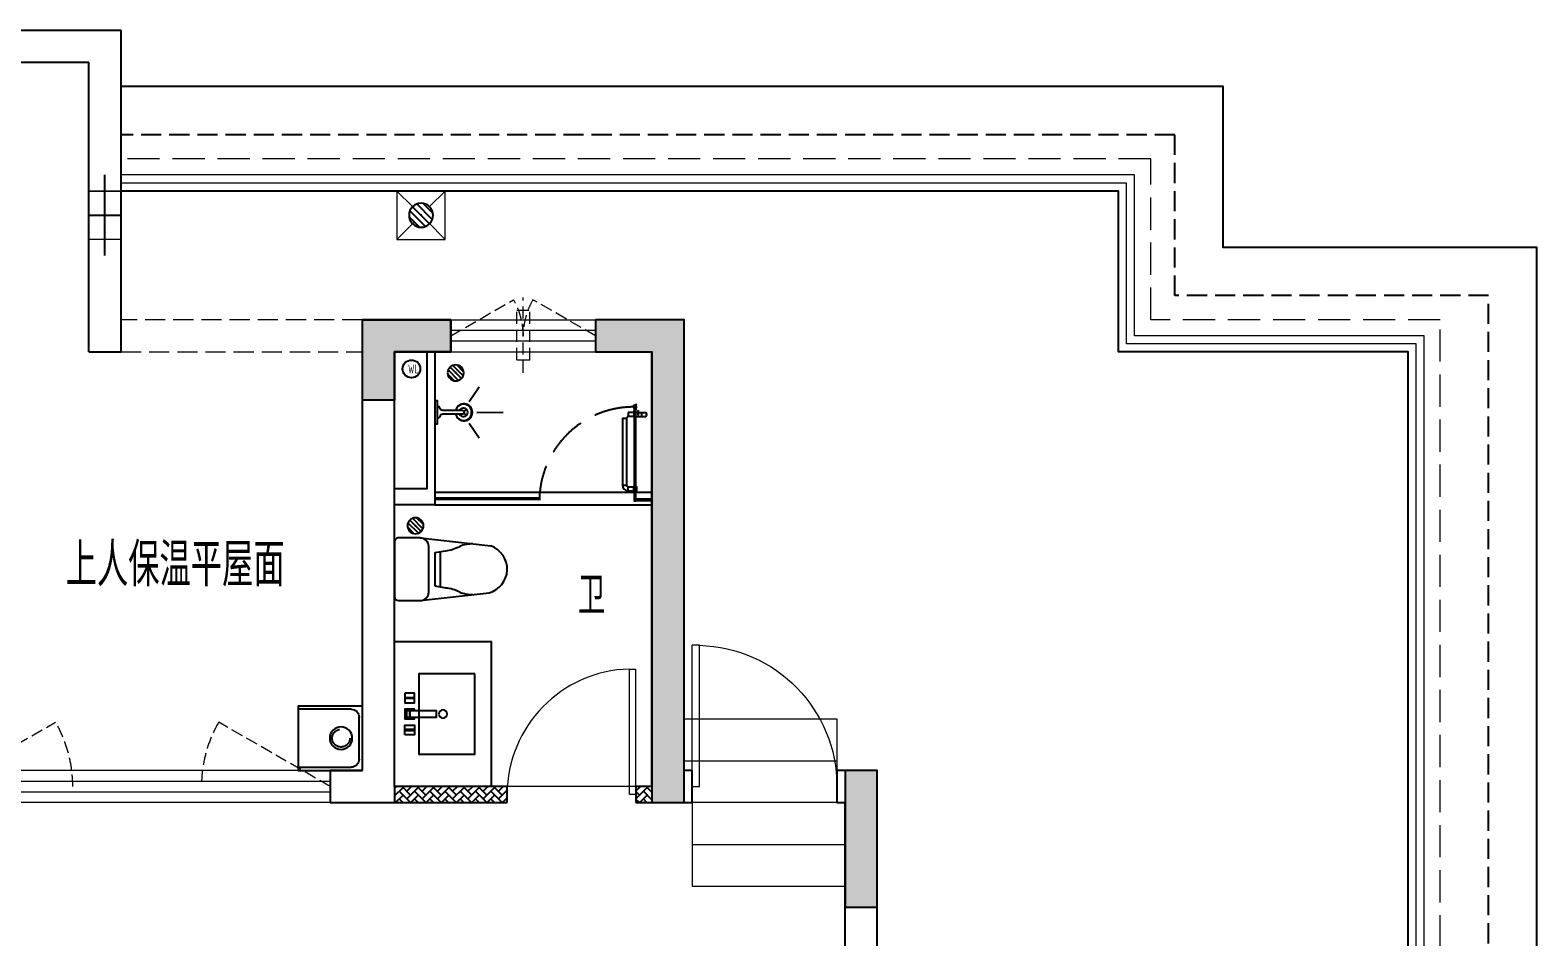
# Model space of a CAD drawing. Extents: x 3753737 to 4713801, y -857380 to 24339.
# Drawn here: x 4250448 to 4259813, y -791870 to -786236 of the extents above; entities that cross this region are included whole.
import ezdxf

# ---------------------------------------------------------------- set-up
doc = ezdxf.new("R2010")
doc.units = 0
doc.header["$LTSCALE"] = 1000
doc.header["$MEASUREMENT"] = 0
for name, pattern in [('#P_--_20B1_001_t3$0$DASH', [0.35, 0.25, -0.1]), ('__DASH', [0.35, 0.25, -0.1]), ('DASH', [0.35, 0.25, -0.1]), ('HIDDEN', [0.375, 0.25, -0.125])]:
    doc.linetypes.add(name, pattern=pattern)
doc.layers.get('0').update_dxf_attribs({"linetype": 'CONTINUOUS'})
for name, color, linetype in [('!!电气', 1, 'CONTINUOUS'), ('COLU', 7, 'CONTINUOUS'), ('IP-bath&kitchen-JOHNSON', 4, 'CONTINUOUS'), ('LVTRY', 252, 'CONTINUOUS'), ('P-bath&kitchen-JOHNSON', 4, 'CONTINUOUS'), ('ROOF', 183, 'CONTINUOUS'), ('S-砼墙填充', 251, 'CONTINUOUS'), ('VPIPE-中水', 122, 'CONTINUOUS'), ('VPIPE-雨水', 4, 'DASH'), ('WALL', 252, 'CONTINUOUS'), ('保温', 6, 'CONTINUOUS'), ('机电标识类', 1, 'CONTINUOUS'), ('污水', 3, 'CONTINUOUS'), ('看线', 185, 'CONTINUOUS'), ('管', 193, 'CONTINUOUS')]:
    doc.layers.add(name, color=color, linetype=linetype)
for name, color, linetype, lineweight in [('PUB_TEXT', 7, 'CONTINUOUS', 20), ('STAIR', 252, 'CONTINUOUS', 20), ('WINDOW', 146, 'CONTINUOUS', 20), ('平面-分水线', 189, 'CONTINUOUS', 15), ('平面-栏杆', 56, 'CONTINUOUS', 15), ('平面-看线', 252, 'CONTINUOUS', 15), ('平面-空调室内机', 176, 'CONTINUOUS', 9), ('平面-空调预留孔', 252, 'CONTINUOUS', 15)]:
    doc.layers.add(name, color=color, linetype=linetype, lineweight=lineweight)
doc.styles.get("Standard").update_dxf_attribs({"font": 'gbenor.shx', "bigfont": 'gbcbig.shx'})
pattern_1 = [(45, (0, 0), (0, 47.41575231924514), [100.584, -33.528]), (135, (23.70786, 23.70786), (3.05311331771918e-15, 47.41575231924513), [100.584, -33.528])]

# ---------------------------------------------------------------- blocks, each defined once
blk = doc.blocks.new('dongkong')
at = {"layer": '平面-空调预留孔', "color": 8, "linetype": 'HIDDEN', "ltscale": 0.3}
for p, q in [((-603796.0415180789, 210899.900060961), (-603796.0415180789, 210431.4859232727)), ((-603836.0415180789, 210820.9630630909), (-603836.0415180789, 210510.8096162414)), ((-603836.0415180789, 210820.9630630909), (-603756.0415180789, 210820.9630630909)), ((-603756.0415180789, 210820.9630630909), (-603756.0415180789, 210510.8096162414))]:
    blk.add_line(p, q, dxfattribs=at)
blk.add_lwpolyline([(-603756.0415180789, 210510.8096162414), (-603836.0415180789, 210510.8096162414)], dxfattribs=at)
blk = doc.blocks.new('$lvtry$00000171')
for p, q in [((-74.24621202462731, 10.60660171788186), (-10.60660171788186, 74.24621202462731)), ((-69.81875867368217, -27.39235180270043), (27.39235180242758, 69.81875867368217)), ((-53.03300858900184, -53.03300858886359), (53.03300858900184, 53.03300858886359)), ((-27.39235180242758, -69.81875867368217), (69.81875867368217, 27.39235180270043)), ((10.60660171788186, -74.24621202462731), (74.24621202462731, -10.60660171788186))]:
    blk.add_line(p, q)
blk.add_circle((0, 0), 75)
blk.add_point((0, 0))
blk = doc.blocks.new('R5T6Y7TRF')
at = {"layer": '平面-分水线', "color": 252, "elevation": -134.4000000000001}
blk.add_lwpolyline([(392484.8541893135, -26437.61814984633), (392784.8541893135, -26437.61814984633), (392784.8541893135, -26737.61814984633), (392484.8541893135, -26737.61814984633)], close=True, dxfattribs=at)
for points in [[(392484.8541893137, -26437.61814984609), (392581.6677419271, -26534.43170245946)], [(392688.0406367002, -26534.43170245946), (392784.8541893137, -26437.61814984609)], [(392484.8541893137, -26737.61814984609), (392593.291564103, -26629.18077505683)], [(392676.4168145243, -26629.18077505683), (392784.8541893137, -26737.61814984609)]]:
    blk.add_lwpolyline(points, dxfattribs=at)
at = {"layer": 'LVTRY', "color": 252}
blk.add_blockref('$lvtry$00000171', (392634.8541893135, -26587.61814984633, -134.4000000000001), dxfattribs=at)
blk = doc.blocks.new('GDGDGDGRGD')
at = {"color": 252, "linetype": '__DASH', "ltscale": 0.1}
blk.add_wipeout([(428916.84760748764, 296115.3631000773), (428716.694160324, 296115.3630999893), (428716.6941600065, 295815.3630998155), (428916.8476071452, 295815.3630997849)], dxfattribs=at).dxf.layer = '污水'
at = {"layer": '机电标识类', "color": 252, "linetype": 'DASH', "ltscale": 400}
for p, q in [((428816.7708839058, 295715.3630940171), (428816.7708839058, 296215.3631000333)), ((428916.8476071691, 295965.3613519751), (428716.6941603196, 295965.3613519752))]:
    blk.add_line(p, q, dxfattribs=at)
at = {"layer": '污水', "color": 252, "linetype": '__DASH', "ltscale": 0.1, "const_width": 10}
blk.add_lwpolyline([(428916.8476071724, 296115.3630999706), (428716.6941603228, 296115.3630999707), (428716.6941603125, 295815.363099858), (428916.847607162, 295815.3630998579)], close=True, dxfattribs=at)
blk = doc.blocks.new('GDGDGRD')
at = {"layer": 'S-砼墙填充'}
h = blk.add_hatch(color=252, dxfattribs=at)
h.dxf.hatch_style = 1
h.paths.add_polyline_path([(425766.5794054426, 295815.3630852421), (425766.5794054426, 295615.3630852421), (425416.5787021094, 295615.3630854151), (425416.5787033085, 292815.3630859881), (425216.5787033085, 292815.3630859881), (425216.5787021094, 295815.3630854151)])
h = blk.add_hatch(color=252, dxfattribs=at)
h.dxf.hatch_style = 1
h.paths.add_polyline_path([(426666.6709222656, 295815.3630856257), (426666.6709222656, 295615.3630856257), (427016.5444422306, 295615.3630999586), (427016.5444410441, 295315.3631574876), (427216.5444410441, 295315.3631574876), (427216.5444422306, 295815.3630999586)])
h = blk.add_hatch(color=252, dxfattribs=at)
h.dxf.hatch_style = 1
h.paths.add_polyline_path([(424216.556240608, 293015.3630997556), (424216.556240608, 292815.3630997556), (424216.5562417945, 292165.3631572846), (424016.5562417945, 292165.3631572846), (424016.556240608, 293015.3630997556)])
at = {"layer": 'COLU', "color": 252}
for points in [[(425766.5794054426, 295815.3630852421), (425766.5794054426, 295615.3630852421), (425416.5787021094, 295615.3630854151), (425416.5787033085, 292815.3630859881), (425216.5787033085, 292815.3630859881), (425216.5787021094, 295815.3630854151)], [(426666.6709222656, 295815.3630856257), (426666.6709222656, 295615.3630856257), (427016.5444422306, 295615.3630999586), (427016.5444410441, 295315.3631574876), (427216.5444410441, 295315.3631574876), (427216.5444422306, 295815.3630999586)], [(424216.556240608, 293015.3630997556), (424216.556240608, 292815.3630997556), (424216.556240608, 292815.3630997556), (424216.5562417945, 292165.3631572846), (424016.5562417945, 292165.3631572846), (424016.556240608, 293015.3630997556)]]:
    blk.add_lwpolyline(points, close=True, dxfattribs=at)
blk = doc.blocks.new('VXVXVXDVXDVXVDX')
at = {"layer": '保温', "linetype": 'ByBlock', "ltscale": 10}
h = blk.add_hatch(dxfattribs=at)
h.set_pattern_fill('AR-HBONE', color=251, scale=55)
h.set_pattern_definition(pattern_1)
h.paths.add_polyline_path([(425516.5787158769, 292815.3630860538), (425516.5786749359, 292915.3630860629), (425416.5786828165, 292915.3663592454), (425416.5787237576, 292815.3663592363)])
h = blk.add_hatch(dxfattribs=at)
h.set_pattern_fill('AR-HBONE', color=251, scale=55)
h.set_pattern_definition(pattern_1)
h.paths.add_polyline_path([(427016.5787225708, 292815.3630863895), (427016.5786816297, 292915.3630863986), (426316.5786749361, 292915.3663593241), (426316.5787158771, 292815.3663593151)])
at = {"layer": '保温', "color": 251, "linetype": 'ByBlock', "ltscale": 10}
blk.add_line((427016.5787020889, 292915.3630863958), (427016.5787021116, 292815.3630863922), dxfattribs=at)
blk = doc.blocks.new('A$C3EB2330C')
at = {"layer": '管', "color": 252}
for p, q in [((-0.0007213222561404109, 379.9995217677206), (329.9992786777439, 379.9995217677206)), ((379.9992786777439, 329.9995217677206), (379.9992786777439, 69.99952176772058)), ((329.9992786777439, 19.99952176772058), (-0.0007213222561404109, 19.99952176772058))]:
    blk.add_line(p, q, dxfattribs=at)
blk.add_lwpolyline([(399.9992786777439, 399.9995217677206), (399.9992786777439, -0.000478232279419899), (-0.0007213222561404109, -0.000478232279419899), (-0.0007213222561404109, 399.9995217677206)], close=True, dxfattribs=at)
for centre, start, end in [((329.9992786777439, 329.9995217677206), 0, 90), ((329.9992786777439, 69.99952176772058), 270, 360)]:
    blk.add_arc(centre, 50, start, end, dxfattribs=at)
blk.add_ellipse((267.4755955390865, 199.9995217677206), major_axis=(-49.49747468307308, -49.49747468307304), ratio=0.9999999999994058, start_param=-0.7853981633977454, end_param=5.49778714378184, dxfattribs=at)
blk = doc.blocks.new('rrrrrrrrrrrra')
at = {"color": 8}
for p, q in [((252.6024353011744, 483.7312025176361), (-87.39756469882559, 483.7312025176361)), ((-112.3975646988256, 458.7312025176361), (-112.3975646988256, 324.3323662159964)), ((277.6024353011744, 324.3323662159964), (277.6024353011744, 458.7312025176361)), ((-112.3975646988256, 324.3323662159964), (-63.69972878636327, -103.3637925456278)), ((277.6024353011744, 324.3323662159964), (227.5135563242948, -115.5808400628157)), ((-59.12511469877791, 271.0599162159488), (224.3299853011267, 271.0599162159488)), ((-20.6103619200876, 232.4137265472673), (-34.18044077546801, 153.6153487120755)), ((191.3197469591396, 200.4502565474249), (-26.11487635679077, 200.4502565474249)), ((185.8152325224364, 232.4137265477329), (-20.6103619200876, 232.4137265472673)), ((185.8152325224364, 232.4137265477329), (199.3853113778168, 153.6153487125412))]:
    blk.add_line(p, q, dxfattribs=at)
for centre, radius, start, end in [((-87.39756469882559, 458.7312025176361), 25, 90, 180), ((252.6024353011744, 458.7312025176361), 25, 0, 90), ((-59.12511469877791, 324.3323662164621), 53.27245000000602, 180, 270), ((224.3299853008939, 324.3323662164621), 53.27245000000253, 270, 0), ((-322.583031725022, 209.8070477982983), 293.8257332377133, 333.5368539848596, 351.4828191908725), ((487.787902327138, 209.8070477982983), 293.8257332377133, 188.5171808091275, 206.4631460151405), ((148.969911527005, -3.179016253445297), 224.0767612256445, 158.5202191710939, 180), ((16.2349590753438, -3.179016253445297), 224.0767612256723, 0, 21.47978082890611), ((83.83053322241176, -63.61970424279571), 152.7899563564, 195.0773243454172, 340.1181212308546)]:
    blk.add_arc(centre, radius, start, end, dxfattribs=at)
blk = doc.blocks.new('A$C1E0F638F')
for points in [[(499.7003750004806, 435.1003879043274), (499.7003750004806, 85.1003879038617), (-4.325015470385551e-05, 85.10038790432736), (-4.325015470385551e-05, 435.1003879038617)], [(269.850552206859, 30.00024752598256), (229.850552206859, 30.00024752644822), (229.850552206859, 195.0002475259826), (269.850552206859, 195.0002475264482)], [(119.850552206859, 0.0002475259825587273), (179.850552206859, 0.0002475259825587273), (179.850552206859, 60.00024752598256), (119.850552206859, 60.00024752598256)], [(146.850552206859, 55.00024752598256), (152.850552206859, 55.00024752644822), (152.850552206859, 5.00024752644822), (146.850552206859, 5.00024752644822)], [(229.850552206859, 30.00024752644822), (269.850552206859, 30.00024752598256), (269.850552206859, 10.00024752598256), (229.850552206859, 10.00024752644822)], [(379.850552206859, 0.0002475259825587273), (319.850552206859, 0.0002475264482200146), (319.850552206859, 60.00024752644822), (379.850552206859, 60.00024752644822)], [(352.850552206859, 55.00024752598256), (346.850552206859, 55.00024752598256), (346.850552206859, 5.000247525982559), (352.850552206859, 5.000247525982559)]]:
    blk.add_lwpolyline(points, close=True)
blk.add_lwpolyline([(269.850552206859, 60.00024752598256), (279.850552206859, 60.00024752598256), (279.850552206859, 0.0002475264482200146), (219.850552206859, 0.0002475259825587273), (219.850552206859, 60.00024752598256), (229.850552206859, 60.00024752644822)])
blk.add_circle((249.850552206859, 236.2614032463171), 26)
blk = doc.blocks.new('135')
blk.add_hatch(color=256).paths.add_polyline_path([(4.76418280357393, 1.812162386259842), (3.614183923258678, -0.9586682789313272), (-4.698308072380313, 2.491328362025341), (-3.548309192054148, 5.262159027231063)])
for p, q in [((-6.34257382159194, 2.632406550414998), (5.421245566391007, -2.250020692198631)), ((-5.698204626369259, 2.906323017595241), (-5.160113183243083, 2.682994842084553)), ((-5.555794630552554, 18.93025617586591), (-3.355794630551827, 19.41189882087838)), ((-3.355794630551827, 19.41189882087838), (-5.502586708164016, 19.38346581543646)), ((5.249555696867901, 10.9245783101278), (-5.25044430312846, 10.93328680312606)), ((5.227938415449898, 9.660595023749009), (-5.205485498692723, 9.660595023727183)), ((-5.160113183243083, 2.682994842084553), (-3.818447822857706, 5.915630618167598)), ((-5.000000000007275, 10.93307908955376), (-5.000000000007275, 30.53458335841333)), ((-3.818447822857706, 5.915630618167598), (5.417654394495911, 2.08230101709978)), ((0, -9.095e-13), (-7.276000000000001e-12, 39.11915162772765)), ((5.617387633388716, 18.86060526279379), (3.417387633387988, 19.34224790780627)), ((3.417387633387988, 19.34224790780627), (5.564179711000178, 19.31381490236435)), ((4.075989034128724, -1.150334758983262), (5.417654394495911, 2.08230101709978)), ((4.999999999996362, 10.92478528669653), (4.999999999992723, 32.30060393840449)), ((4.075989034125087, -1.150334758983262), (5.7233188174323, -1.834038541420341))]:
    blk.add_line(p, q)
for centre, radius, start, end in [((6.161034868437128, 15.83646535001662), 13.51105029248686, 151.0147378050733, 204.8403314206463), ((13.49583268638525, 4.204098348475781), 20.48112573357894, 163.092431708237, 182.0011966084188), ((-5.975522388205718, 3.562607190228845), 1, 184.2275252268287, 248.4661137629982), ((13.54264475737364, 4.193994001077044), 19.52885339284392, 163.7443120071847, 182.5268738689926), ((8.625610374787357, 15.4674340699994), 14.59806099666519, 166.2780045267358, 198.0953497200314), ((-5.467505949505721, 3.349919817060253), 0.5, 181.9385014602077, 247.2597126889964), ((-5.220308285297505, 22.14142036417525), 0.5, 335.7643365041333, 151.0147378054934), ((3.827398038803949, 18.06844884589281), 9.42220170707689, 155.7643365036202, 171.9772791662345), ((5.153695528464595, 22.26171150950449), 0.5, 29.84246110022977, 204.5740373216479), ((-5.946870150815811, 17.18555889137405), 11.70614123311011, 10.4750181798539, 24.57403732164799), ((29.07817214454553, 6.708467335577552), 24.03224306675829, 172.943947749341, 199.2318175570648), ((-6.288615623223449, 15.43590622998363), 12.3887641438454, 338.644919711974, 16.04760207510264), ((-6.035673477003001, 15.84248269684667), 13.39994098009156, 334.9111406033848, 29.84246110034611), ((26.37160870551816, 6.273545375245702), 20.6409126368038, 169.1453753653255, 199.9525787155704), ((5.869786496521555, -1.169297062749137), 1.170107913508445, 247.4597126892894, 19.95257871601565), ((5.914985297487874, -1.372233430550295), 0.5, 247.4597126892894, 19.23181755750988)]:
    blk.add_arc(centre, radius, start, end)
blk.add_open_spline([(-5.000000000007275, 30.53458335841333), (-4.10443294849756, 31.33336597555081), (-2.288282033354334, 32.95324444101334), (0.90438098919185, 29.19536669430727), (3.450096077842316, 31.12548990286359), (4.999999999992723, 32.30060393840449)], degree=3, knots=[0, 0, 0, 0, 3.066329070407599, 6.218313121244897, 11.12413523619883, 11.12413523619883, 11.12413523619883, 11.12413523619883])
blk = doc.blocks.new('SDFAWERAWER')
at = {"layer": 'LVTRY', "color": 252}
for p, q in [((593941.1893833182, -1242210.071718162), (593783.7054442759, -1242594.768872668)), ((593964.6458707345, -1242219.669193542), (593807.1619316919, -1242604.366348048)), ((593941.1893833182, -1242210.071718162), (593964.6458707345, -1242219.669193542)), ((593987.7654218215, -1242190.543110286), (593978.1679464299, -1242213.999597729)), ((594007.4885557, -1242225.996441955), (593978.1679464299, -1242213.999597729)), ((594017.0860310916, -1242202.539954511), (593987.7654218215, -1242190.543110286)), ((594015.8193360465, -1242220.432964417), (594027.1688849085, -1242192.714558183)), ((594015.8193360465, -1242220.432964417), (594021.6828450572, -1242222.833830523)), ((594025.7000045974, -1242203.902384486), (594018.4845674199, -1242221.524267195)), ((594018.4845674199, -1242221.524267195), (594021.4897947444, -1242220.265124338)), ((594025.3530065713, -1242210.830205286), (594021.4897947444, -1242220.265124338)), ((594022.5558872721, -1242220.70164544), (594021.6828450572, -1242222.833830523)), ((594021.6828450572, -1242222.833830523), (594023.9367655669, -1242221.889473379)), ((594022.6186791044, -1242211.427743668), (594029.8341162818, -1242193.80586096)), ((594024.1550261178, -1242221.356427115), (594023.937164888, -1242221.888498138)), ((594025.3530065713, -1242210.830205286), (594031.0932591765, -1242196.811088268)), ((594027.1688849085, -1242192.714558183), (594033.0323939191, -1242195.115424288)), ((594027.746431214, -1242234.285170699), (594078.3911199654, -1242255.006992549)), ((594029.8341162818, -1242193.80586096), (594031.0932591765, -1242196.811088268)), ((594032.1593517042, -1242197.24760937), (594033.0323939191, -1242195.115424288)), ((594033.0323939191, -1242195.115424288), (594033.976751101, -1242197.369344781)), ((594033.7584905497, -1242197.902391045), (594033.9763517794, -1242197.370320023)), ((594047.2517495372, -1242200.933083513), (594035.9092786319, -1242228.654386825)), ((594035.9092786319, -1242228.654386825), (594038.5747885434, -1242229.745009019)), ((594037.3439066054, -1242210.828683256), (594087.9885953569, -1242231.550505105)), ((594038.5747885434, -1242229.745009019), (594045.1743897707, -1242213.615406493)), ((594038.5747885434, -1242229.745009019), (594041.579694262, -1242228.485098852)), ((594041.579694262, -1242228.485098852), (594051.1771696536, -1242205.028611409)), ((594049.9172594484, -1242202.023705706), (594043.3176582216, -1242218.153308231)), ((594047.2517495372, -1242200.933083513), (594049.9172594484, -1242202.023705706)), ((594049.9172594484, -1242202.023705706), (594051.1771696536, -1242205.028611409)), ((594057.0670404839, -1242246.282014925), (594066.6645158757, -1242222.825527482)), ((593783.7054442759, -1242594.768872668), (593807.1619316919, -1242604.366348048)), ((593803.2340521519, -1242641.344911171), (593812.8315275433, -1242617.888423728)), ((593812.8315275433, -1242617.888423728), (593842.1521368134, -1242629.885267953)), ((593842.1521368134, -1242629.885267953), (593832.554661422, -1242653.341755396)), ((593845.157042532, -1242628.625357786), (593833.814571627, -1242656.346661099)), ((593847.8225524705, -1242629.715979991), (593836.4800815652, -1242657.437283303)), ((593845.157042532, -1242628.625357786), (593842.1521368134, -1242629.885267953)), ((593847.8225524705, -1242629.715979991), (593845.157042532, -1242628.625357786)), ((593847.1421213057, -1242661.799772115), (593858.4845922105, -1242634.078468803)), ((593849.807631217, -1242662.890394308), (593861.150102122, -1242635.169090996)), ((593858.4845922105, -1242634.078468803), (593861.150102122, -1242635.169090996)), ((593861.150102122, -1242635.169090996), (593862.0950347865, -1242637.422770285)), ((593803.2340521519, -1242641.344911171), (593832.554661422, -1242653.341755396)), ((593833.814571627, -1242656.346661099), (593832.554661422, -1242653.341755396)), ((593836.4800815652, -1242657.437283303), (593833.814571627, -1242656.346661099)), ((593847.1421213057, -1242661.799772115), (593849.807631217, -1242662.890394308)), ((593852.0613105225, -1242661.945461682), (593862.0950347865, -1242637.422770285))]:
    blk.add_line(p, q, dxfattribs=at)
blk.add_lwpolyline([(593823.4857289928, -1242716.975934958), (594045.7556563742, -1242173.940086161), (594036.5013807861, -1242170.150840413), (593814.2314534048, -1242713.186689209)], close=True, dxfattribs=at)
blk.add_arc((594075.2654484361, -1242240.036391133), 15.29342111015146, 281.7932153755734, 33.70187580186141, dxfattribs=at)
for centre, major_axis, start_param, end_param in [((593974.2417065077, -1242223.595433476), (3.926239933352681, 9.595835773426348), 0, 1.570796326794897), ((593816.7577674654, -1242608.292587982), (13.52371531371392, 33.05232318957029), 1.570796326794897, 3.141592653589793), ((593816.7577674654, -1242608.292587982), (3.926239933352681, 9.595835773426348), 1.570796326794897, 3.141592653589793)]:
    blk.add_ellipse(centre, major_axis=major_axis, ratio=1, start_param=start_param, end_param=end_param, dxfattribs=at)
at = {"layer": 'P-bath&kitchen-JOHNSON', "color": 252, "linetype": 'DASH'}
blk.add_arc((593809.7670385346, -1242714.004828131), 586.199339652145, 67.53694625199444, 157.1324720308851, dxfattribs=at)
at = {"layer": 'LVTRY', "color": 252, "xscale": -1, "rotation": 157.7329157530927}
blk.add_blockref('135', (594045.2713309255, -1242161.927690595), dxfattribs=at)
blk = doc.blocks.new('A$C5DCB2F21')
at = {"layer": 'IP-bath&kitchen-JOHNSON', "color": 8}
for p, q in [((73.60639230580999, 0), (-73.60639230580999, 0)), ((-10.47308850636909, -173.5162652194049), (-10.47308850636909, -49.2578386965979)), ((10.5573092952909, -173.5162652194049), (10.5573092952909, -49.2578386965979)), ((-68.28558143033297, -213.1606503543517), (-157.7014214626688, -274.9614281078248)), ((-0.0579361711279489, -261.3536447175793), (-0.0579361711570528, -424.6555120690827)), ((68.16970908802614, -213.1606503543517), (157.5855491203619, -274.9614281078248))]:
    blk.add_line(p, q, dxfattribs=at)
blk.add_lwpolyline([(73.60639230580999, 0), (73.60639230580999, -15.772798351245), (-73.60639230580999, -15.772798351245), (-73.60639230580999, 0)], dxfattribs=at)
for points in [[(-26.29978149385716, -30.6730770759059, -0.3641418619200349), (-37.77772499481944, -15.772798351245, -0.0204951839784475)], [(-10.47308850636909, -49.43990604687496, 0.214893116671168), (-26.29978149385716, -30.6730770759059, 7.649644273232357)], [(10.5573092952909, -49.2578386965979, -0.2143900455666535), (26.29978149385716, -30.6730770759059, -7.649644273232357)], [(26.29978149385716, -30.6730770759059, 0.3641418619200187), (37.77772499482671, -15.772798351245, 0.0204951839784475)]]:
    blk.add_lwpolyline(points, format="xyb", dxfattribs=at)
blk.add_arc((0.0421103944609058, -173.5162652194049), 10.51519890083, 180, 0, dxfattribs=at)
for centre, major_axis, ratio, start_param, end_param in [((0.0421103943663184, -181.2952494334531), (53.64446843239703, 4.6092399e-09), 0.9875770290783108, 1.768090240399728, 7.656687720196345), ((0.0421103943663184, -178.7724866370772), (-50.96224410476142, 6.55561e-11), 0.9900522014073144, -1.362970376127611, 4.504563029716158), ((0.0421103943663184, -177.7692267618913), (-26.80467913510691, 8.690706e-10), 0.9948122416210567, -1.167676844559286, 4.309269498205915), ((-12.41473554639378, -164.737432311369), (1.3012e-12, 1.432845619463478), 0.8500000000096485, -1.570796326743344, 4.712388980436241), ((12.49895633515552, -164.737432311369), (-1.089747e-10, 1.432845619463478), 0.8500000000096485, 4.712388980370823, 10.99557428755041), ((-12.41473554639378, -189.1718906858077), (-2.801241e-10, 1.432845619478029), 0.8500000000010158, 4.712388980259137, 10.99557428743872), ((12.49895633515552, -189.1718906858077), (-3.904000999999999e-10, 1.43284561947803), 0.8500000000010156, 4.712388980193717, 10.9955742873733)]:
    blk.add_ellipse(centre, major_axis=major_axis, ratio=ratio, start_param=start_param, end_param=end_param, dxfattribs=at)
blk = doc.blocks.new('A$C5C58052D')
at = {"layer": 'IP-bath&kitchen-JOHNSON', "color": 252}
for p, q in [((-49.99996080552228, -870.3115543133463), (-1399.997573487693, -870.3115586272907)), ((-1399.997573484667, -915.3115590930684), (-1299.997573835775, -915.3115590594243)), ((-1399.997573484667, -925.3115590930684), (-1299.997573835775, -925.3115590594243)), ((-1299.997573835775, -925.3115590594243), (-1299.997573839501, -915.3115590594243)), ((-700.0094203397166, -915.3115590777015), (-700.0094203348272, -905.3115588579094)), ((-49.99996080552228, -915.3115543150925), (-700.0094203397166, -915.3115590777015)), ((-49.99996080552228, -905.3115543150925), (-699.9975735293701, -905.3115588579094)), ((-49.99996080552228, -950.3114893491729), (-1399.997573487461, -950.3115586272907))]:
    blk.add_line(p, q, dxfattribs=at)
for points in [[(-50, 0), (-49.9999569831416, -950.3115181066096), (200.0024476789404, -950.3115019814577)], [(0, 0), (1.881248317658901e-05, -850.3115094205132), (200.0024453278165, -850.3115094189416)]]:
    blk.add_lwpolyline(points, dxfattribs=at)
at = {"layer": 'LVTRY', "color": 252}
blk.add_lwpolyline([(-399.9873395997565, -2699.999390983779), (200.0126604004763, -2699.999390983779), (200.0126603917452, -1800.000353202282), (-399.9873396086041, -1800.000353202282)], close=True, dxfattribs=at)
at = {"layer": 'IP-bath&kitchen-JOHNSON', "color": 252, "xscale": -1}
for name, p, rotation in [('SDFAWERAWER', (1019018.516762859, 924235.1846695608), 337.7402306568928), ('A$C5DCB2F21', (-50.01090498571284, -375.0039311598521), 269.991511475553)]:
    blk.add_blockref(name, p, dxfattribs=dict(at, rotation=rotation))
at = {"layer": 'LVTRY', "color": 252, "xscale": 0.6666666667107826, "yscale": 0.6666666667107826}
for p in [(-180, -129.9999999977881), (70.00242649810389, -1079.99999999546)]:
    blk.add_blockref('$lvtry$00000171', p, dxfattribs=at)
at = {"layer": 'LVTRY', "color": 252, "extrusion": (0, 0, -1), "zscale": -1, "rotation": 90.00000000000001}
blk.add_blockref('rrrrrrrrrrrra', (283.7312050068285, -1432.758170591318), dxfattribs=at)
at = {"layer": 'LVTRY', "color": 252, "rotation": 90.00000000000001}
blk.add_blockref('A$C1E0F638F', (135.1025586216711, -2499.694016935595), dxfattribs=at)
blk = doc.blocks.new('$DorLib2D$00000001')
for p, q in [((0.45, 0.9750000000000001), (0.5000000000000002, 0.9750000000000001)), ((0.45, 0), (0.45, 0.9750000000000001)), ((0.5, 0), (0.5, 0.9750000000000001)), ((0.5, 0), (0.45, 0))]:
    blk.add_line(p, q)
at = {"lineweight": 13}
blk.add_arc((0.475, 0), 0.975, 91.4692835813538, 180, dxfattribs=at)
blk = doc.blocks.new('$WINLIB2D$00000001')
at = {"color": 0}
for points in [[(-0.4999999999999964, 0.5000000000000142), (-0.4999999999999964, -0.4999999999999858)], [(-0.4999999999999964, 0.5000000000000142), (0.5000000000000036, 0.5000000000000142)], [(0.5000000000000036, -0.4999999999999858), (0.5000000000000036, 0.5000000000000142)], [(0.5000000000000036, 0.1666666666666714), (-0.4999999999999964, 0.1666666666666714)], [(0.5000000000000036, -0.1666666666666572), (-0.4999999999999964, -0.1666666666666572)], [(-0.4999999999999964, -0.4999999999999858), (0.5000000000000036, -0.4999999999999858)]]:
    blk.add_lwpolyline(points, dxfattribs=at)
blk = doc.blocks.new('A$C100F5A36')
at = {"layer": 'ROOF', "color": 252, "ltscale": 0.8}
for points in [[(59402.46586443065, -18232.39991673001), (62502.46589044062, -18232.39992696489), (62502.46589061804, -9232.405966357444), (60552.46588879451, -9232.381801333162), (60552.46588873025, -8232.399925305857), (53702.46543226065, -8232.399925158592)], [(59252.46589201549, -17582.3999160697), (61702.46589045366, -17582.39992471668), (61702.465890605, -9882.39724015724), (59902.46588883642, -9882.373075132957), (59902.46588877216, -8882.399925291887), (53702.46543224668, -8882.399925158592)]]:
    blk.add_lwpolyline(points, dxfattribs=at)
at = {"layer": 'STAIR', "color": 252}
blk.add_line((58152.46589160524, -12682.39992387895), (57252.46589184087, -12682.39992478036), dxfattribs=at)
for points in [[(57202.46589127416, -12422.39992474043), (57202.46589109395, -12162.39992474043), (58152.46588907717, -12162.39992384228), (58152.46589288302, -12422.39992384228)], [(57202.46589008393, -12682.39992472157), (57202.46588990372, -12422.39992472157), (58152.46588925645, -12422.39992384228), (58152.4658930623, -12682.39992406091)], [(57252.46589142177, -12682.3999248154), (57252.46589160012, -12942.3999248154), (58202.4883491951, -12942.39992399793), (58202.48835264239, -12682.39992399793)], [(57252.46589160012, -12942.3999248154), (57252.465891778, -13202.3999248154), (58202.48834940558, -13202.39992399793), (58202.48835285287, -12942.39992399793)]]:
    blk.add_lwpolyline(points, dxfattribs=at)
at = {"layer": 'VPIPE-中水', "color": 252, "linetype": 'Continuous'}
blk.add_circle((55507.68558831047, -9987.39871962869), 55, dxfattribs=at)
at = {"layer": 'VPIPE-雨水', "color": 252}
blk.add_circle((55069.94220802141, -12282.39992456662), 55, dxfattribs=at)
at = {"layer": 'WALL', "color": 252}
for p, q in [((53002.46487453685, -7882.399917579489), (53702.46589169058, -7882.399917534669)), ((53002.46487454965, -8082.399917579489), (53502.46589168756, -8082.399917547474)), ((55202.46589116407, -12482.39992456652), (55202.46589122414, -9682.399925360287)), ((55752.46589128529, -9682.399925377762), (55202.46589122414, -9682.399925360287)), ((55752.46589127892, -9882.399925377853), (55752.46589128529, -9682.399925377762)), ((57202.4658912492, -9682.399925423928), (56652.46589128521, -9682.3999254064)), ((56652.46589128521, -9682.3999254064), (56652.46589127884, -9882.399925406491)), ((57202.46589117983, -12482.39992481825), (57202.4658912492, -9682.399925423928)), ((53502.46589166019, -9882.401121894009), (53702.46589166019, -9882.401121897046)), ((55402.46589116196, -12582.39992461076), (55402.46589121986, -9882.39992536665)), ((55402.46589121986, -9882.39992536665), (55752.46589127892, -9882.399925377853)), ((56652.46589127884, -9882.399925406491), (57002.46589124423, -9882.399925417563)), ((57002.46589117732, -12582.39992496467), (57002.46589124423, -9882.399925417563)), ((55202.46589116407, -12482.39992456652), (55002.46627468362, -12482.39992452229)), ((55002.46627468362, -12482.39992452229), (55002.4662746394, -12682.39992452228)), ((57252.46589144797, -12482.39992482113), (57202.46589117983, -12482.39992481825)), ((57252.46589143672, -12682.39992482105), (57252.46589144797, -12482.39992482113)), ((58402.46589057607, -12482.39992488577), (58152.46589144797, -12482.39992487177)), ((58152.46589144797, -12482.39992487177), (58152.46589143672, -12682.39992487173)), ((58402.46589047408, -16982.39991757332), (58402.46589057607, -12482.39992488577)), ((56102.46589784876, -12582.39992476561), (55402.46589116196, -12582.39992461076)), ((56102.46589782663, -12682.3999247656), (56102.46589784876, -12582.39992476561)), ((57002.46589117732, -12582.39992496467), (56902.46589784876, -12582.39992494256)), ((56902.46589784876, -12582.39992494256), (56902.46589782664, -12682.39992494255)), ((55002.4662746394, -12682.39992452228), (55302.46589113981, -12682.39992458862)), ((55302.46589113981, -12682.39992458862), (56102.46589782663, -12682.3999247656)), ((56902.46589782664, -12682.39992494255), (57102.46589115518, -12682.39992498676)), ((57102.46589117214, -12682.39992481261), (57252.46589143672, -12682.39992482105)), ((58152.46589143672, -12682.39992487173), (58202.46589057155, -12682.39992487455)), ((58202.46589047409, -16982.39991757713), (58202.46589057155, -12682.39992487455))]:
    blk.add_line(p, q, dxfattribs=at)
at = {"layer": 'WINDOW', "color": 252, "linetype": 'DASH', "ltscale": 0.5}
for p, q in [((55202.46589121968, -9682.39992535999), (53702.46589166299, -9682.39992533729)), ((53702.46589165973, -9882.40112189937), (55202.46589121548, -9882.401121931849))]:
    blk.add_line(p, q, dxfattribs=at)
at = {"layer": 'WINDOW', "color": 252}
blk.add_line((56902.46589784871, -12582.39992494253), (56102.46589784871, -12582.39992476557), dxfattribs=at)
at = {"layer": 'WINDOW', "color": 252, "linetype": 'DASH', "ltscale": 0.3}
for points in [[(55752.37368552666, -9782.39991698647), (56142.12687483523, -9557.472258670488, -0.131605288826864), (56202.37368557602, -9782.399916957598)], [(56652.37368562631, -9782.39991698647), (56262.62049631774, -9557.472258670488, 0.131605288826864), (56202.37368557602, -9782.399916957598)], [(52602.46628893912, -12582.39990083268), (53295.28661197238, -12182.39990083082, -0.1316524975905399), (53402.46628894564, -12582.39990084036)], [(55002.46626048489, -12582.39990083268), (54309.64593745209, -12182.39990083082, 0.1316524975905399), (54202.46626047883, -12582.39990084036)]]:
    blk.add_lwpolyline(points, format="xyb", dxfattribs=at)
at = {"layer": '平面-栏杆', "color": 252}
for points in [[(59252.4658916695, -17682.3999160697), (61802.46589045133, -17682.39992506255), (61802.46589060687, -9782.398582649534), (60002.46588883037, -9782.374417625251), (60002.46588876564, -8782.3999252941), (53702.46543224901, -8782.399925158592)], [(59252.46589184273, -17632.3999160697), (61752.46589045227, -17632.39992488967), (61752.46589060593, -9832.397911403328), (59952.46588883363, -9832.373746379046), (59952.4658887689, -8832.399925292935), (53702.46543224761, -8832.399925158592)]]:
    blk.add_lwpolyline(points, dxfattribs=at)
at = {"layer": '平面-看线', "color": 252, "linetype": 'DASH', "ltscale": 0.8}
blk.add_lwpolyline([(59252.46589132398, -17782.3999160697), (61902.46589044947, -17782.39992540842), (61902.46589060919, -9682.399925141828), (60102.46588882385, -9682.375760117546), (60102.46588875912, -8682.399925296195), (53702.46543225087, -8682.399925158592)], dxfattribs=at)
at = {"layer": '看线', "color": 252, "linetype": '#P_--_20B1_001_t3$0$DASH', "ltscale": 0.5}
blk.add_lwpolyline([(59252.46585433045, -18782.39991455898), (59252.46585712349, -17932.39991623396), (62202.46589044668, -17932.39992592717), (62202.46589061199, -9532.401938880328), (60252.46588881407, -9532.377773856046), (60252.46588874981, -8532.399925299454), (53702.46543225413, -8532.399925158592)], dxfattribs=at)
at = {"color": 252, "xscale": -1}
for name, p in [('R5T6Y7TRF', (448202.3172191074, 17555.21822465071, 134.4000000000001)), ('VXVXVXDVXDVXVDX', (482419.0445932513, -305497.7630110036))]:
    blk.add_blockref(name, p, dxfattribs=at)
at = {"color": 252, "xscale": -1, "rotation": 359.9999999999938}
blk.add_blockref('A$C5C58052D', (55602.5128078796, -9882.399925929494), dxfattribs=at)
at = {"layer": 'WINDOW', "color": 252}
for name, p, xscale, yscale, zscale, rotation in [('$WINLIB2D$00000001', (56202.46589128208, -9782.399925392121), -900, 200, -900, 179.9999999981768), ('$DorLib2D$00000001', (57702.46589144226, -12582.39992484637), 900, -900, 900, 179.9999999967761), ('$DorLib2D$00000001', (56502.46589783765, -12632.39992485405), -800, -800, -800, 179.9999999873268), ('$WINLIB2D$00000001', (53802.46627466148, -12582.39992425688), 2400, 200, 2400, 179.9999999873282)]:
    blk.add_blockref(name, p, dxfattribs=dict(at, xscale=xscale, yscale=yscale, zscale=zscale, rotation=rotation))
at = {"layer": '平面-空调室内机', "color": 252, "ltscale": 0.3, "rotation": 180}
blk.add_blockref('dongkong', (-547593.5756286345, 200888.4100976834), dxfattribs=at)
at = {"layer": '管', "color": 252, "xscale": -1, "rotation": 180}
blk.add_blockref('A$C3EB2330C', (54802.46661248244, -12082.4004027989), dxfattribs=at)
at = {"layer": 'PUB_TEXT', "color": 252, "width": 0.6}
blk.add_text('WL', height=56.00000000000001, dxfattribs=at).set_placement((55486.68558831047, -10015.39871962869))
at = {"layer": 'PUB_TEXT', "color": 252}
for s, height, p in [('上人保温平屋面', 270.0709219858156, (53358.21736762766, -11339.53063235478)), ('卫', 236.3120567375886, (56541.62140624924, -11513.58770175441))]:
    blk.add_text(s, height=height, dxfattribs=at).set_placement(p)
at = {"color": 252, "xscale": -1}
blk.add_blockref('GDGDGDGRGD', (482419.0445932578, -304997.7630254023), dxfattribs=at)
at = {"layer": 'WALL', "color": 252}
for p, q in [((53702.46589166019, -9882.401121897046), (53702.46589169058, -7882.399917534669)), ((53502.46589166019, -9882.401121894009), (53502.46589168756, -8082.399917547474))]:
    blk.add_line(p, q, dxfattribs=at)
at = {"color": 252, "xscale": -1}
blk.add_blockref('GDGDGRD', (482419.0445932513, -305497.7630110036), dxfattribs=at)

msp = doc.modelspace()

# ---------------------------------------------------------------- block references
at = {"layer": '!!电气'}
msp.add_blockref('A$C100F5A36', (4197310.978776064, -778353.575115452), dxfattribs=at)

doc.saveas('drawing.dxf')
